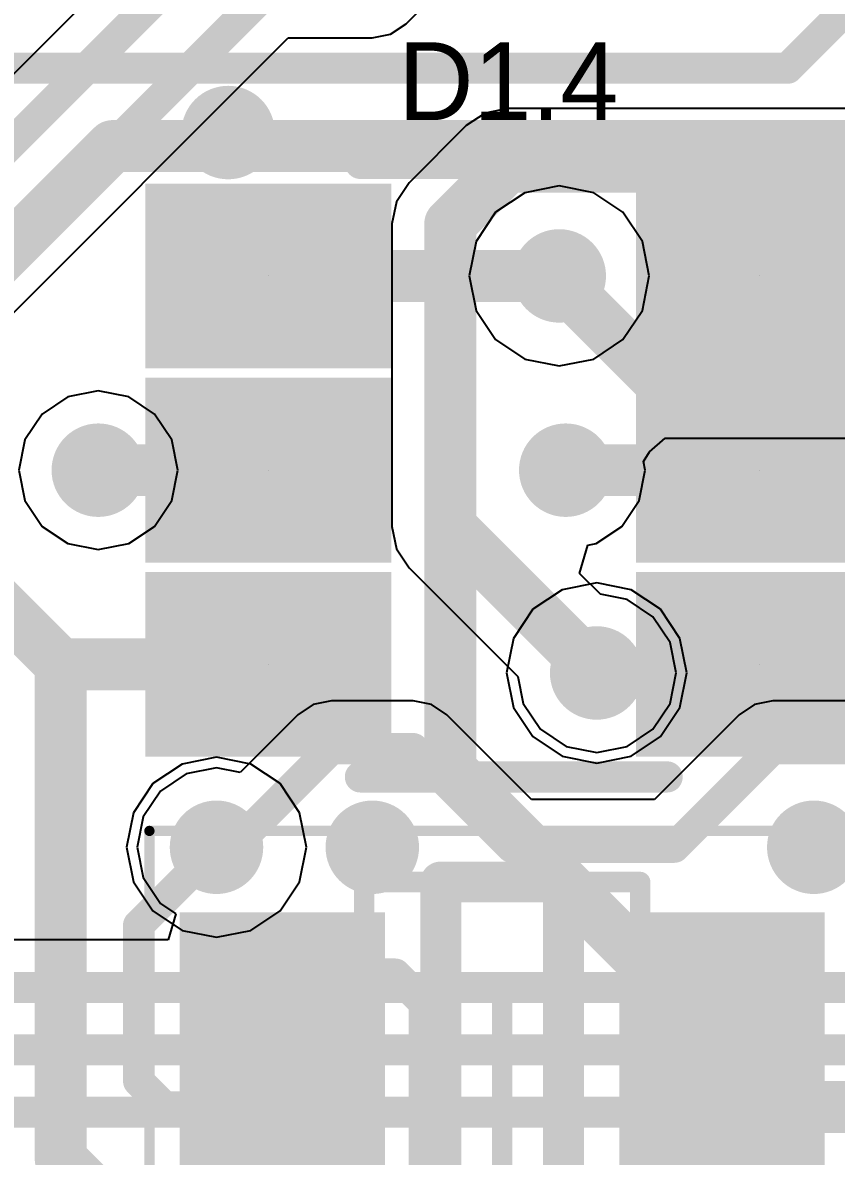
# Model space of a CAD drawing. Header units: millimetres. Extents: x 0.3 to 2.93, y 1.33 to 2.08.
# Drawn here: x 1.4327 to 1.5893, y 1.6255 to 1.8438 of the extents above; entities that cross this region are included whole.
import ezdxf

# ---------------------------------------------------------------- set-up
doc = ezdxf.new("R2010")
doc.units = ezdxf.units.MM
doc.header["$MEASUREMENT"] = 0
for name, color, linetype in [('BottomLayer', 5, 'Continuous'), ('Mechanical13', 56, 'Continuous'), ('Mechanical15', 56, 'Continuous'), ('MidLayer1', 16, 'Continuous'), ('MidLayer2', 76, 'Continuous'), ('MultiLayer', 9, 'Continuous'), ('PadHoleLayer', 156, 'Continuous'), ('TopLayer', 1, 'Continuous'), ('TopOverlay', 2, 'Continuous'), ('TopPaste', 8, 'Continuous'), ('TopSolder', 216, 'Continuous'), ('ViaHoleLayer', 16, 'Continuous')]:
    doc.layers.add(name, color=color, linetype=linetype)

# ---------------------------------------------------------------- blocks, each defined once
blk = doc.blocks.new('SC_74_117')
at = {"layer": 'PadHoleLayer'}
for points in [[(-0.04724, 0.0374), (-0.04724, 0.0374, -1), (-0.04724, 0.0374), (-0.04724, 0.0374, -1)], [(0.04724, 0.0374), (0.04724, 0.0374, -1), (0.04724, 0.0374), (0.04724, 0.0374, -1)], [(-0.04724, 0), (-0.04724, 0, -1), (-0.04724, 0), (-0.04724, 0, -1)], [(0.04724, 0), (0.04724, 0, -1), (0.04724, 0), (0.04724, 0, -1)], [(-0.04724, -0.0374), (-0.04724, -0.0374, -1), (-0.04724, -0.0374), (-0.04724, -0.0374, -1)], [(0.04724, -0.0374), (0.04724, -0.0374, -1), (0.04724, -0.0374), (0.04724, -0.0374, -1)]]:
    blk.add_lwpolyline(points, format="xyb", close=True, dxfattribs=at)
at = {"layer": 'TopLayer'}
for points in [[(-0.06693, 0.02362), (-0.02756, 0.02362), (-0.06693, 0.05118), (-0.02756, 0.05118)], [(0.02756, 0.02362), (0.06693, 0.02362), (0.02756, 0.05118), (0.06693, 0.05118)], [(-0.06693, -0.01378), (-0.02756, -0.01378), (-0.06693, 0.01378), (-0.02756, 0.01378)], [(0.02756, -0.01378), (0.06693, -0.01378), (0.02756, 0.01378), (0.06693, 0.01378)], [(-0.06693, -0.05118), (-0.02756, -0.05118), (-0.06693, -0.02362), (-0.02756, -0.02362)], [(0.02756, -0.05118), (0.06693, -0.05118), (0.02756, -0.02362), (0.06693, -0.02362)]]:
    blk.add_solid(points, dxfattribs=at)
at = {"layer": 'TopOverlay'}
for points, const_width in [([(-0.05, 0.065, 1), (-0.06, 0.065, 1)], 0.008), ([(-0.062, 0.065, 1), (-0.058, 0.065, 1)], 0.004), ([(-0.052, 0.065, 1), (-0.048, 0.065, 1)], 0.004), ([(-0.03103, 0.05906, 1), (-0.02803, 0.05906, 1)], 0.003), ([(0.02803, 0.05906, 1), (0.03103, 0.05906, 1)], 0.003), ([(-0.03103, -0.05906, 1), (-0.02803, -0.05906, 1)], 0.003), ([(0.02803, -0.05906, 1), (0.03103, -0.05906, 1)], 0.003)]:
    blk.add_lwpolyline(points, format="xyb", close=True, dxfattribs=dict(at, const_width=const_width))
at = {"layer": 'TopOverlay', "const_width": 0.006}
for points in [[(-0.02953, 0.05906), (0.02953, 0.05906)], [(-0.02953, -0.05906), (0.02953, -0.05906)]]:
    blk.add_lwpolyline(points, dxfattribs=at)
at = {"layer": 'TopPaste'}
for points in [[(-0.06493, 0.02562), (-0.02956, 0.02562), (-0.06493, 0.04918), (-0.02956, 0.04918)], [(0.02956, 0.02562), (0.06493, 0.02562), (0.02956, 0.04918), (0.06493, 0.04918)], [(-0.06493, -0.01178), (-0.02956, -0.01178), (-0.06493, 0.01178), (-0.02956, 0.01178)], [(0.02956, -0.01178), (0.06493, -0.01178), (0.02956, 0.01178), (0.06493, 0.01178)], [(-0.06493, -0.04918), (-0.02956, -0.04918), (-0.06493, -0.02562), (-0.02956, -0.02562)], [(0.02956, -0.04918), (0.06493, -0.04918), (0.02956, -0.02562), (0.06493, -0.02562)]]:
    blk.add_solid(points, dxfattribs=at)
at = {"layer": 'TopSolder'}
for points in [[(-0.07093, 0.01962), (-0.02356, 0.01962), (-0.07093, 0.05518), (-0.02356, 0.05518)], [(0.02356, 0.01962), (0.07093, 0.01962), (0.02356, 0.05518), (0.07093, 0.05518)], [(-0.07093, -0.01778), (-0.02356, -0.01778), (-0.07093, 0.01778), (-0.02356, 0.01778)], [(0.02356, -0.01778), (0.07093, -0.01778), (0.02356, 0.01778), (0.07093, 0.01778)], [(-0.07093, -0.05518), (-0.02356, -0.05518), (-0.07093, -0.01962), (-0.02356, -0.01962)], [(0.02356, -0.05518), (0.07093, -0.05518), (0.02356, -0.01962), (0.07093, -0.01962)]]:
    blk.add_solid(points, dxfattribs=at)
blk = doc.blocks.new('SOT65P210X110_6N_131')
at = {"layer": 'Mechanical13', "const_width": 0.00394}
for points in [[(-0.02657, 0.04331), (-0.02657, -0.04331)], [(0.02657, 0.04331), (-0.02657, 0.04331)], [(0.02657, 0.04331), (0.02657, -0.04331)], [(0.02657, -0.04331), (-0.02657, -0.04331)]]:
    blk.add_lwpolyline(points, dxfattribs=at)
at = {"layer": 'Mechanical13', "const_width": 0.00197}
for points in [[(-0.02756, 0.04331, 1), (-0.02559, 0.04331, 1)], [(-0.02756, 0.04331, 1), (-0.02559, 0.04331, 1)], [(0.02559, 0.04331, 1), (0.02756, 0.04331, 1)], [(0.02559, 0.04331, 1), (0.02756, 0.04331, 1)], [(-0.02756, -0.04331, 1), (-0.02559, -0.04331, 1)], [(-0.02756, -0.04331, 1), (-0.02559, -0.04331, 1)], [(0.02559, -0.04331, 1), (0.02756, -0.04331, 1)], [(0.02559, -0.04331, 1), (0.02756, -0.04331, 1)]]:
    blk.add_lwpolyline(points, format="xyb", close=True, dxfattribs=at)
at = {"layer": 'Mechanical15'}
for points, const_width in [([(-0.06791, 0.05315), (-0.06791, -0.05315)], 0.00197), ([(0.06791, 0.05315), (-0.06791, 0.05315)], 0.00197), ([(0.06791, 0.05315), (0.06791, -0.05315)], 0.00197), ([(0, 0.01969), (0, -0.01969)], 0.00394), ([(0.01969, 0), (-0.01969, 0)], 0.00394), ([(0.06791, -0.05315), (-0.06791, -0.05315)], 0.00197)]:
    blk.add_lwpolyline(points, dxfattribs=dict(at, const_width=const_width))
for points, const_width in [([(-0.06841, 0.05315, 1), (-0.06742, 0.05315, 1)], 0.000984), ([(-0.06841, 0.05315, 1), (-0.06742, 0.05315, 1)], 0.000984), ([(0.06742, 0.05315, 1), (0.06841, 0.05315, 1)], 0.000984), ([(0.06742, 0.05315, 1), (0.06841, 0.05315, 1)], 0.000984), ([(-0.00098, 0.01969, 1), (0.00098, 0.01969, 1)], 0.00197), ([(-0.02067, 0, 1), (-0.0187, 0, 1)], 0.00197), ([(0.0187, 0, 1), (0.02067, 0, 1)], 0.00197), ([(-0.00098, -0.01969, 1), (0.00098, -0.01969, 1)], 0.00197), ([(-0.06841, -0.05315, 1), (-0.06742, -0.05315, 1)], 0.000984), ([(-0.06841, -0.05315, 1), (-0.06742, -0.05315, 1)], 0.000984), ([(0.06742, -0.05315, 1), (0.06841, -0.05315, 1)], 0.000984), ([(0.06742, -0.05315, 1), (0.06841, -0.05315, 1)], 0.000984)]:
    blk.add_lwpolyline(points, format="xyb", close=True, dxfattribs=dict(at, const_width=const_width))
at = {"layer": 'TopLayer'}
for points in [[(-0.02657, 0.01772), (-0.02657, 0.03346), (-0.05807, 0.01772), (-0.05807, 0.03346)], [(0.05807, 0.01772), (0.05807, 0.03346), (0.02657, 0.01772), (0.02657, 0.03346)], [(-0.02657, -0.00787), (-0.02657, 0.00787), (-0.05807, -0.00787), (-0.05807, 0.00787)], [(0.05807, -0.00787), (0.05807, 0.00787), (0.02657, -0.00787), (0.02657, 0.00787)], [(-0.02657, -0.03346), (-0.02657, -0.01772), (-0.05807, -0.03346), (-0.05807, -0.01772)], [(0.05807, -0.03346), (0.05807, -0.01772), (0.02657, -0.03346), (0.02657, -0.01772)]]:
    blk.add_solid(points, dxfattribs=at)
at = {"layer": 'TopOverlay'}
for points, const_width in [([(-0.0374, 0.05512, 1), (-0.04724, 0.05512, 1)], 0.00984), ([(-0.0497, 0.05512, 1), (-0.04478, 0.05512, 1)], 0.00492), ([(-0.03986, 0.05512, 1), (-0.03494, 0.05512, 1)], 0.00492), ([(-0.01378, 0.04331, 1), (-0.00984, 0.04331, 1)], 0.00394), ([(-0.01378, 0.04331, 1), (-0.00984, 0.04331, 1)], 0.00394), ([(0.00984, 0.04331, 1), (0.01378, 0.04331, 1)], 0.00394), ([(0.00984, 0.04331, 1), (0.01378, 0.04331, 1)], 0.00394), ([(-0.01378, -0.04331, 1), (-0.00984, -0.04331, 1)], 0.00394), ([(-0.01378, -0.04331, 1), (-0.00984, -0.04331, 1)], 0.00394), ([(0.00984, -0.04331, 1), (0.01378, -0.04331, 1)], 0.00394), ([(0.00984, -0.04331, 1), (0.01378, -0.04331, 1)], 0.00394)]:
    blk.add_lwpolyline(points, format="xyb", close=True, dxfattribs=dict(at, const_width=const_width))
at = {"layer": 'TopOverlay', "const_width": 0.00787}
for points in [[(0.01181, 0.04331), (-0.01181, 0.04331)], [(-0.01181, 0.04331), (-0.01181, -0.04331)], [(0.01181, 0.04331), (0.01181, -0.04331)], [(0.01181, -0.04331), (-0.01181, -0.04331)]]:
    blk.add_lwpolyline(points, dxfattribs=at)
at = {"layer": 'TopPaste'}
for points in [[(-0.02857, 0.01972), (-0.02857, 0.03146), (-0.05607, 0.01972), (-0.05607, 0.03146)], [(0.05607, 0.01972), (0.05607, 0.03146), (0.02857, 0.01972), (0.02857, 0.03146)], [(-0.02857, -0.00587), (-0.02857, 0.00587), (-0.05607, -0.00587), (-0.05607, 0.00587)], [(0.05607, -0.00587), (0.05607, 0.00587), (0.02857, -0.00587), (0.02857, 0.00587)], [(-0.02857, -0.03146), (-0.02857, -0.01972), (-0.05607, -0.03146), (-0.05607, -0.01972)], [(0.05607, -0.03146), (0.05607, -0.01972), (0.02857, -0.03146), (0.02857, -0.01972)]]:
    blk.add_solid(points, dxfattribs=at)
at = {"layer": 'TopSolder'}
for points in [[(-0.02257, 0.01372), (-0.02257, 0.03746), (-0.06207, 0.01372), (-0.06207, 0.03746)], [(0.06207, 0.01372), (0.06207, 0.03746), (0.02257, 0.01372), (0.02257, 0.03746)], [(-0.02257, -0.01187), (-0.02257, 0.01187), (-0.06207, -0.01187), (-0.06207, 0.01187)], [(0.06207, -0.01187), (0.06207, 0.01187), (0.02257, -0.01187), (0.02257, 0.01187)], [(-0.02257, -0.03746), (-0.02257, -0.01372), (-0.06207, -0.03746), (-0.06207, -0.01372)], [(0.06207, -0.03746), (0.06207, -0.01372), (0.02257, -0.03746), (0.02257, -0.01372)]]:
    blk.add_solid(points, dxfattribs=at)

msp = doc.modelspace()

# ---------------------------------------------------------------- linework, layer by layer
at = {"layer": 'BottomLayer'}
for p, q in [((1.46551, 1.86849), (1.4162, 1.81918)), ((1.50649, 1.84351), (1.53017, 1.86719)), ((1.50351, 1.84152), (1.50649, 1.84351)), ((1.41491, 1.77193), (1.4838, 1.84082)), ((1.4838, 1.84082), (1.5, 1.84082)), ((1.5, 1.84082), (1.50351, 1.84152)), ((1.526, 1.82722), (1.52171, 1.82636)), ((1.61062, 1.82722), (1.526, 1.82722)), ((1.52171, 1.82636), (1.51807, 1.82393)), ((1.51807, 1.82393), (1.50707, 1.81293)), ((1.51807, 1.82393), (1.51807, 1.82393)), ((1.50707, 1.81293), (1.50464, 1.80929)), ((1.50464, 1.80929), (1.50378, 1.805)), ((1.50378, 1.805), (1.50378, 1.805)), ((1.50378, 1.805), (1.50378, 1.74676)), ((1.44724, 1.77289), (1.44139, 1.77173)), ((1.4531, 1.77173), (1.44724, 1.77289)), ((1.44139, 1.77173), (1.43643, 1.76841)), ((1.45806, 1.76841), (1.4531, 1.77173)), ((1.43643, 1.76841), (1.43311, 1.76345)), ((1.46137, 1.76345), (1.45806, 1.76841)), ((1.55339, 1.76116), (1.55641, 1.76378)), ((1.55641, 1.76378), (1.78894, 1.76378)), ((1.43311, 1.76345), (1.43195, 1.7576)), ((1.46254, 1.7576), (1.46137, 1.76345)), ((1.55221, 1.75924), (1.55339, 1.76116)), ((1.55254, 1.7576), (1.55221, 1.75924)), ((1.43195, 1.7576), (1.43311, 1.75175)), ((1.46137, 1.75175), (1.46254, 1.7576)), ((1.55137, 1.75175), (1.55254, 1.7576)), ((1.43311, 1.75175), (1.43643, 1.74678)), ((1.45806, 1.74678), (1.46137, 1.75175)), ((1.54806, 1.74678), (1.55137, 1.75175)), ((1.43643, 1.74678), (1.44139, 1.74347)), ((1.4531, 1.74347), (1.45806, 1.74678)), ((1.50378, 1.74676), (1.50378, 1.74676)), ((1.50378, 1.74676), (1.50464, 1.74246)), ((1.5431, 1.74347), (1.54806, 1.74678)), ((1.44139, 1.74347), (1.44724, 1.7423)), ((1.44724, 1.7423), (1.4531, 1.74347)), ((1.50464, 1.74246), (1.50707, 1.73883)), ((1.53988, 1.73773), (1.54153, 1.74316)), ((1.54153, 1.74316), (1.5431, 1.74347)), ((1.50707, 1.73883), (1.52805, 1.71785)), ((1.54391, 1.73371), (1.53988, 1.73773)), ((1.54905, 1.73268), (1.54391, 1.73371)), ((1.55402, 1.72937), (1.54905, 1.73268)), ((1.55733, 1.72441), (1.55402, 1.72937)), ((1.55849, 1.71856), (1.55733, 1.72441)), ((1.52805, 1.71785), (1.52907, 1.7127)), ((1.55733, 1.7127), (1.55849, 1.71856)), ((1.48862, 1.71248), (1.48564, 1.71049)), ((1.49213, 1.71318), (1.48862, 1.71248)), ((1.50787, 1.71318), (1.49213, 1.71318)), ((1.51138, 1.71248), (1.50787, 1.71318)), ((1.51436, 1.71049), (1.51138, 1.71248)), ((1.52907, 1.7127), (1.53239, 1.70774)), ((1.55402, 1.70774), (1.55733, 1.7127)), ((1.57362, 1.71248), (1.57064, 1.71049)), ((1.57713, 1.71318), (1.57362, 1.71248)), ((1.59287, 1.71318), (1.57713, 1.71318)), ((1.48564, 1.71049), (1.47454, 1.69939)), ((1.53067, 1.69418), (1.51436, 1.71049)), ((1.57064, 1.71049), (1.55433, 1.69418)), ((1.53239, 1.70774), (1.53735, 1.70443)), ((1.54905, 1.70443), (1.55402, 1.70774)), ((1.53735, 1.70443), (1.5432, 1.70326)), ((1.5432, 1.70326), (1.54905, 1.70443)), ((1.47, 1.70029), (1.46415, 1.69913)), ((1.47454, 1.69939), (1.47, 1.70029)), ((1.46415, 1.69913), (1.45919, 1.69581)), ((1.45919, 1.69581), (1.45587, 1.69085)), ((1.55433, 1.69418), (1.53067, 1.69418)), ((1.45587, 1.69085), (1.45471, 1.685)), ((1.45471, 1.685), (1.45587, 1.67915)), ((1.45587, 1.67915), (1.45919, 1.67419)), ((1.45919, 1.67419), (1.46219, 1.67218)), ((1.46219, 1.67218), (1.46068, 1.66718)), ((1.46068, 1.66718), (1.3958, 1.66718))]:
    msp.add_line(p, q, dxfattribs=at)
for points, const_width in [([(1.42, 1.81), (1.472, 1.862)], 0.006), ([(1.4, 1.77), (1.48, 1.85)], 0.006), ([(1.515, 1.805), (1.526, 1.816)], 0.01), ([(1.526, 1.816), (1.63, 1.816)], 0.01), ([(1.515, 1.74676), (1.515, 1.805)], 0.01), ([(1.536, 1.794), (1.536, 1.795)], 0.01), ([(1.536, 1.794), (1.555, 1.775)], 0.01), ([(1.555, 1.775), (1.89, 1.775)], 0.01), ([(1.515, 1.74676), (1.5432, 1.71856)], 0.01), ([(1.47313, 1.685), (1.49213, 1.704)], 0.006), ([(1.49213, 1.704), (1.50787, 1.704)], 0.006), ([(1.50787, 1.704), (1.52687, 1.685)], 0.006), ([(1.55813, 1.685), (1.57713, 1.704)], 0.006), ([(1.57713, 1.704), (1.59287, 1.704)], 0.006), ([(1.47, 1.685), (1.47313, 1.685)], 0.006), ([(1.52687, 1.685), (1.55813, 1.685)], 0.006), ([(1.392, 1.658), (1.703, 1.658)], 0.006), ([(1.38446, 1.646), (1.70797, 1.646)], 0.006), ([(1.371, 1.634), (1.71294, 1.634)], 0.006)]:
    msp.add_lwpolyline(points, dxfattribs=dict(at, const_width=const_width))
for points, const_width in [([(1.5235, 1.816, 1), (1.5285, 1.816, 1)], 0.005), ([(1.5235, 1.816, 1), (1.5285, 1.816, 1)], 0.005), ([(1.5125, 1.805, 1), (1.5175, 1.805, 1)], 0.005), ([(1.5125, 1.805, 1), (1.5175, 1.805, 1)], 0.005), ([(1.5315, 1.795, 1), (1.5405, 1.795, 1)], 0.009), ([(1.5335, 1.795, 1), (1.5385, 1.795, 1)], 0.005), ([(1.5335, 1.794, 1), (1.5385, 1.794, 1)], 0.005), ([(1.5335, 1.794, 1), (1.5385, 1.794, 1)], 0.005), ([(1.5525, 1.775, 1), (1.5575, 1.775, 1)], 0.005), ([(1.5525, 1.775, 1), (1.5575, 1.775, 1)], 0.005), ([(1.44274, 1.7576, 1), (1.45174, 1.7576, 1)], 0.009), ([(1.53274, 1.7576, 1), (1.54174, 1.7576, 1)], 0.009), ([(1.5125, 1.74676, 1), (1.5175, 1.74676, 1)], 0.005), ([(1.5125, 1.74676, 1), (1.5175, 1.74676, 1)], 0.005), ([(1.5387, 1.71856, 1), (1.5477, 1.71856, 1)], 0.009), ([(1.5407, 1.71856, 1), (1.5457, 1.71856, 1)], 0.005), ([(1.49063, 1.704, 1), (1.49363, 1.704, 1)], 0.003), ([(1.49063, 1.704, 1), (1.49363, 1.704, 1)], 0.003), ([(1.50637, 1.704, 1), (1.50937, 1.704, 1)], 0.003), ([(1.50637, 1.704, 1), (1.50937, 1.704, 1)], 0.003), ([(1.57563, 1.704, 1), (1.57863, 1.704, 1)], 0.003), ([(1.57563, 1.704, 1), (1.57863, 1.704, 1)], 0.003), ([(1.4655, 1.685, 1), (1.4745, 1.685, 1)], 0.009), ([(1.4955, 1.685, 1), (1.5045, 1.685, 1)], 0.009), ([(1.5805, 1.685, 1), (1.5895, 1.685, 1)], 0.009), ([(1.4685, 1.685, 1), (1.4715, 1.685, 1)], 0.003), ([(1.47163, 1.685, 1), (1.47463, 1.685, 1)], 0.003), ([(1.47163, 1.685, 1), (1.47463, 1.685, 1)], 0.003), ([(1.52537, 1.685, 1), (1.52837, 1.685, 1)], 0.003), ([(1.52537, 1.685, 1), (1.52837, 1.685, 1)], 0.003), ([(1.55663, 1.685, 1), (1.55963, 1.685, 1)], 0.003), ([(1.55663, 1.685, 1), (1.55963, 1.685, 1)], 0.003)]:
    msp.add_lwpolyline(points, format="xyb", close=True, dxfattribs=dict(at, const_width=const_width))
at = {"layer": 'MidLayer1'}
for p, q in [((1.536, 1.81233), (1.52937, 1.81101)), ((1.54263, 1.81101), (1.536, 1.81233)), ((1.52937, 1.81101), (1.52374, 1.80726)), ((1.54826, 1.80726), (1.54263, 1.81101)), ((1.52374, 1.80726), (1.51999, 1.80163)), ((1.55201, 1.80163), (1.54826, 1.80726)), ((1.51999, 1.80163), (1.51867, 1.795)), ((1.55333, 1.795), (1.55201, 1.80163)), ((1.51867, 1.795), (1.51999, 1.78837)), ((1.55201, 1.78837), (1.55333, 1.795)), ((1.51999, 1.78837), (1.52374, 1.78274)), ((1.54826, 1.78274), (1.55201, 1.78837)), ((1.52374, 1.78274), (1.52937, 1.77899)), ((1.54263, 1.77899), (1.54826, 1.78274)), ((1.52937, 1.77899), (1.536, 1.77767)), ((1.536, 1.77767), (1.54263, 1.77899)), ((1.5432, 1.73589), (1.53657, 1.73457)), ((1.54983, 1.73457), (1.5432, 1.73589)), ((1.53657, 1.73457), (1.53094, 1.73081)), ((1.55546, 1.73081), (1.54983, 1.73457)), ((1.53094, 1.73081), (1.52719, 1.72519)), ((1.55921, 1.72519), (1.55546, 1.73081)), ((1.52719, 1.72519), (1.52587, 1.71856)), ((1.56053, 1.71856), (1.55921, 1.72519)), ((1.52587, 1.71856), (1.52719, 1.71192)), ((1.55921, 1.71192), (1.56053, 1.71856)), ((1.52719, 1.71192), (1.53094, 1.7063)), ((1.55546, 1.7063), (1.55921, 1.71192)), ((1.53094, 1.7063), (1.53657, 1.70254)), ((1.54983, 1.70254), (1.55546, 1.7063)), ((1.53657, 1.70254), (1.5432, 1.70122)), ((1.5432, 1.70122), (1.54983, 1.70254)), ((1.46337, 1.70101), (1.45774, 1.69726)), ((1.47, 1.70233), (1.46337, 1.70101)), ((1.47663, 1.70101), (1.47, 1.70233)), ((1.48226, 1.69726), (1.47663, 1.70101)), ((1.45774, 1.69726), (1.45399, 1.69163)), ((1.48601, 1.69163), (1.48226, 1.69726)), ((1.45399, 1.69163), (1.45267, 1.685)), ((1.48733, 1.685), (1.48601, 1.69163)), ((1.45267, 1.685), (1.45399, 1.67837)), ((1.48601, 1.67837), (1.48733, 1.685)), ((1.45399, 1.67837), (1.45774, 1.67274)), ((1.48226, 1.67274), (1.48601, 1.67837)), ((1.45774, 1.67274), (1.46337, 1.66899)), ((1.47663, 1.66899), (1.48226, 1.67274)), ((1.46337, 1.66899), (1.47, 1.66767)), ((1.47, 1.66767), (1.47663, 1.66899))]:
    msp.add_line(p, q, dxfattribs=at)
at = {"layer": 'MidLayer1', "const_width": 0.009}
for points in [[(1.5315, 1.795, 1), (1.5405, 1.795, 1)], [(1.44274, 1.7576, 1), (1.45174, 1.7576, 1)], [(1.53274, 1.7576, 1), (1.54174, 1.7576, 1)], [(1.5387, 1.71856, 1), (1.5477, 1.71856, 1)], [(1.4655, 1.685, 1), (1.4745, 1.685, 1)], [(1.4955, 1.685, 1), (1.5045, 1.685, 1)], [(1.5805, 1.685, 1), (1.5895, 1.685, 1)]]:
    msp.add_lwpolyline(points, format="xyb", close=True, dxfattribs=at)
at = {"layer": 'MidLayer2'}
for p, q in [((1.536, 1.81233), (1.52937, 1.81101)), ((1.54263, 1.81101), (1.536, 1.81233)), ((1.52937, 1.81101), (1.52374, 1.80726)), ((1.54826, 1.80726), (1.54263, 1.81101)), ((1.52374, 1.80726), (1.51999, 1.80163)), ((1.55201, 1.80163), (1.54826, 1.80726)), ((1.51999, 1.80163), (1.51867, 1.795)), ((1.55333, 1.795), (1.55201, 1.80163)), ((1.51867, 1.795), (1.51999, 1.78837)), ((1.55201, 1.78837), (1.55333, 1.795)), ((1.51999, 1.78837), (1.52374, 1.78274)), ((1.54826, 1.78274), (1.55201, 1.78837)), ((1.52374, 1.78274), (1.52937, 1.77899)), ((1.54263, 1.77899), (1.54826, 1.78274)), ((1.52937, 1.77899), (1.536, 1.77767)), ((1.536, 1.77767), (1.54263, 1.77899)), ((1.5432, 1.73589), (1.53657, 1.73457)), ((1.54983, 1.73457), (1.5432, 1.73589)), ((1.53657, 1.73457), (1.53094, 1.73081)), ((1.55546, 1.73081), (1.54983, 1.73457)), ((1.53094, 1.73081), (1.52719, 1.72519)), ((1.55921, 1.72519), (1.55546, 1.73081)), ((1.52719, 1.72519), (1.52587, 1.71856)), ((1.56053, 1.71856), (1.55921, 1.72519)), ((1.52587, 1.71856), (1.52719, 1.71192)), ((1.55921, 1.71192), (1.56053, 1.71856)), ((1.52719, 1.71192), (1.53094, 1.7063)), ((1.55546, 1.7063), (1.55921, 1.71192)), ((1.53094, 1.7063), (1.53657, 1.70254)), ((1.54983, 1.70254), (1.55546, 1.7063)), ((1.53657, 1.70254), (1.5432, 1.70122)), ((1.5432, 1.70122), (1.54983, 1.70254)), ((1.46337, 1.70101), (1.45774, 1.69726)), ((1.47, 1.70233), (1.46337, 1.70101)), ((1.47663, 1.70101), (1.47, 1.70233)), ((1.48226, 1.69726), (1.47663, 1.70101)), ((1.45774, 1.69726), (1.45399, 1.69163)), ((1.48601, 1.69163), (1.48226, 1.69726)), ((1.45399, 1.69163), (1.45267, 1.685)), ((1.48733, 1.685), (1.48601, 1.69163)), ((1.45267, 1.685), (1.45399, 1.67837)), ((1.48601, 1.67837), (1.48733, 1.685)), ((1.45399, 1.67837), (1.45774, 1.67274)), ((1.48226, 1.67274), (1.48601, 1.67837)), ((1.45774, 1.67274), (1.46337, 1.66899)), ((1.47663, 1.66899), (1.48226, 1.67274)), ((1.46337, 1.66899), (1.47, 1.66767)), ((1.47, 1.66767), (1.47663, 1.66899))]:
    msp.add_line(p, q, dxfattribs=at)
at = {"layer": 'MidLayer2', "const_width": 0.009}
for points in [[(1.5315, 1.795, 1), (1.5405, 1.795, 1)], [(1.44274, 1.7576, 1), (1.45174, 1.7576, 1)], [(1.53274, 1.7576, 1), (1.54174, 1.7576, 1)], [(1.5387, 1.71856, 1), (1.5477, 1.71856, 1)], [(1.4655, 1.685, 1), (1.4745, 1.685, 1)], [(1.4955, 1.685, 1), (1.5045, 1.685, 1)], [(1.5805, 1.685, 1), (1.5895, 1.685, 1)]]:
    msp.add_lwpolyline(points, format="xyb", close=True, dxfattribs=at)
at = {"layer": 'MultiLayer', "const_width": 0.009}
for points in [[(1.5315, 1.795, 1), (1.5405, 1.795, 1)], [(1.44274, 1.7576, 1), (1.45174, 1.7576, 1)], [(1.53274, 1.7576, 1), (1.54174, 1.7576, 1)], [(1.5387, 1.71856, 1), (1.5477, 1.71856, 1)], [(1.4655, 1.685, 1), (1.4745, 1.685, 1)], [(1.4955, 1.685, 1), (1.5045, 1.685, 1)], [(1.5805, 1.685, 1), (1.5895, 1.685, 1)]]:
    msp.add_lwpolyline(points, format="xyb", close=True, dxfattribs=at)
at = {"layer": 'TopLayer'}
for points, const_width in [([(1.58, 1.835), (1.685, 1.94)], 0.006), ([(1.37243, 1.835), (1.58, 1.835)], 0.006), ([(1.42724, 1.79724), (1.45, 1.82)], 0.01), ([(1.45, 1.82), (1.63, 1.82)], 0.01), ([(1.4788, 1.7938), (1.48, 1.795)], 0.01), ([(1.48, 1.795), (1.515, 1.795)], 0.01), ([(1.515, 1.7), (1.515, 1.795)], 0.01), ([(1.515, 1.795), (1.536, 1.795)], 0.01), ([(1.57209, 1.7926), (1.57449, 1.795)], 0.01), ([(1.57449, 1.795), (1.615, 1.795)], 0.01), ([(1.44724, 1.7576), (1.48, 1.7576)], 0.01), ([(1.53724, 1.7576), (1.57449, 1.7576)], 0.01), ([(1.42724, 1.73295), (1.44, 1.7202)], 0.01), ([(1.57285, 1.71856), (1.57449, 1.7202)], 0.015), ([(1.44, 1.7202), (1.48, 1.7202)], 0.01), ([(1.44, 1.625), (1.44, 1.7202)], 0.01), ([(1.5432, 1.71856), (1.57285, 1.71856)], 0.01), ([(1.515, 1.7), (1.55441, 1.66059)], 0.01), ([(1.455, 1.67), (1.47, 1.685)], 0.006), ([(1.455, 1.64), (1.455, 1.67)], 0.006), ([(1.55654, 1.66346), (1.56445, 1.66346)], 0.01), ([(1.56445, 1.66346), (1.56732, 1.66059)], 0.01), ([(1.55441, 1.66059), (1.56732, 1.66059)], 0.01), ([(1.56732, 1.66059), (1.56791, 1.66)], 0.01), ([(1.48268, 1.66059), (1.50441, 1.66059)], 0.006), ([(1.50441, 1.66059), (1.51, 1.655)], 0.006), ([(1.51, 1.58), (1.51, 1.655)], 0.006), ([(1.455, 1.64), (1.46, 1.635)], 0.006), ([(1.56732, 1.635), (1.595, 1.635)], 0.01), ([(1.46, 1.635), (1.48268, 1.635)], 0.006), ([(1.44, 1.625), (1.455, 1.61)], 0.01)]:
    msp.add_lwpolyline(points, dxfattribs=dict(at, const_width=const_width))
for points, const_width in [([(1.5785, 1.835, 1), (1.5815, 1.835, 1)], 0.003), ([(1.5785, 1.835, 1), (1.5815, 1.835, 1)], 0.003), ([(1.4475, 1.82, 1), (1.4525, 1.82, 1)], 0.005), ([(1.4475, 1.82, 1), (1.4525, 1.82, 1)], 0.005), ([(1.5315, 1.795, 1), (1.5405, 1.795, 1)], 0.009), ([(1.4763, 1.7938, 1), (1.4813, 1.7938, 1)], 0.005), ([(1.4775, 1.795, 1), (1.4825, 1.795, 1)], 0.005), ([(1.4775, 1.795, 1), (1.4825, 1.795, 1)], 0.005), ([(1.5125, 1.795, 1), (1.5175, 1.795, 1)], 0.005), ([(1.5125, 1.795, 1), (1.5175, 1.795, 1)], 0.005), ([(1.5125, 1.795, 1), (1.5175, 1.795, 1)], 0.005), ([(1.5335, 1.795, 1), (1.5385, 1.795, 1)], 0.005), ([(1.57199, 1.795, 1), (1.57699, 1.795, 1)], 0.005), ([(1.57199, 1.795, 1), (1.57699, 1.795, 1)], 0.005), ([(1.56959, 1.7926, 1), (1.57459, 1.7926, 1)], 0.005), ([(1.44274, 1.7576, 1), (1.45174, 1.7576, 1)], 0.009), ([(1.53274, 1.7576, 1), (1.54174, 1.7576, 1)], 0.009), ([(1.44474, 1.7576, 1), (1.44974, 1.7576, 1)], 0.005), ([(1.4775, 1.7576, 1), (1.4825, 1.7576, 1)], 0.005), ([(1.53474, 1.7576, 1), (1.53974, 1.7576, 1)], 0.005), ([(1.57199, 1.7576, 1), (1.57699, 1.7576, 1)], 0.005), ([(1.5387, 1.71856, 1), (1.5477, 1.71856, 1)], 0.009), ([(1.57074, 1.7202, 1), (1.57824, 1.7202, 1)], 0.0075), ([(1.4375, 1.7202, 1), (1.4425, 1.7202, 1)], 0.005), ([(1.4375, 1.7202, 1), (1.4425, 1.7202, 1)], 0.005), ([(1.4375, 1.7202, 1), (1.4425, 1.7202, 1)], 0.005), ([(1.4775, 1.7202, 1), (1.4825, 1.7202, 1)], 0.005), ([(1.5691, 1.71856, 1), (1.5766, 1.71856, 1)], 0.0075), ([(1.5407, 1.71856, 1), (1.5457, 1.71856, 1)], 0.005), ([(1.57035, 1.71856, 1), (1.57535, 1.71856, 1)], 0.005), ([(1.5125, 1.7, 1), (1.5175, 1.7, 1)], 0.005), ([(1.5125, 1.7, 1), (1.5175, 1.7, 1)], 0.005), ([(1.4655, 1.685, 1), (1.4745, 1.685, 1)], 0.009), ([(1.4955, 1.685, 1), (1.5045, 1.685, 1)], 0.009), ([(1.5805, 1.685, 1), (1.5895, 1.685, 1)], 0.009), ([(1.4685, 1.685, 1), (1.4715, 1.685, 1)], 0.003), ([(1.4535, 1.67, 1), (1.4565, 1.67, 1)], 0.003), ([(1.4535, 1.67, 1), (1.4565, 1.67, 1)], 0.003), ([(1.55404, 1.66346, 1), (1.55904, 1.66346, 1)], 0.005), ([(1.56195, 1.66346, 1), (1.56695, 1.66346, 1)], 0.005), ([(1.56195, 1.66346, 1), (1.56695, 1.66346, 1)], 0.005), ([(1.55191, 1.66059, 1), (1.55691, 1.66059, 1)], 0.005), ([(1.55191, 1.66059, 1), (1.55691, 1.66059, 1)], 0.005), ([(1.56482, 1.66059, 1), (1.56982, 1.66059, 1)], 0.005), ([(1.56482, 1.66059, 1), (1.56982, 1.66059, 1)], 0.005), ([(1.56482, 1.66059, 1), (1.56982, 1.66059, 1)], 0.005), ([(1.48118, 1.66059, 1), (1.48418, 1.66059, 1)], 0.003), ([(1.50291, 1.66059, 1), (1.50591, 1.66059, 1)], 0.003), ([(1.50291, 1.66059, 1), (1.50591, 1.66059, 1)], 0.003), ([(1.56541, 1.66, 1), (1.57041, 1.66, 1)], 0.005), ([(1.5085, 1.655, 1), (1.5115, 1.655, 1)], 0.003), ([(1.5085, 1.655, 1), (1.5115, 1.655, 1)], 0.003), ([(1.4535, 1.64, 1), (1.4565, 1.64, 1)], 0.003), ([(1.4535, 1.64, 1), (1.4565, 1.64, 1)], 0.003), ([(1.56482, 1.635, 1), (1.56982, 1.635, 1)], 0.005), ([(1.4585, 1.635, 1), (1.4615, 1.635, 1)], 0.003), ([(1.4585, 1.635, 1), (1.4615, 1.635, 1)], 0.003), ([(1.48118, 1.635, 1), (1.48418, 1.635, 1)], 0.003), ([(1.4375, 1.625, 1), (1.4425, 1.625, 1)], 0.005), ([(1.4375, 1.625, 1), (1.4425, 1.625, 1)], 0.005)]:
    msp.add_lwpolyline(points, format="xyb", close=True, dxfattribs=dict(at, const_width=const_width))
at = {"layer": 'ViaHoleLayer', "const_width": 0.004}
for points in [[(1.534, 1.795, 1), (1.538, 1.795, 1)], [(1.44524, 1.7576, 1), (1.44924, 1.7576, 1)], [(1.53524, 1.7576, 1), (1.53924, 1.7576, 1)], [(1.5412, 1.71856, 1), (1.5452, 1.71856, 1)], [(1.468, 1.685, 1), (1.472, 1.685, 1)], [(1.498, 1.685, 1), (1.502, 1.685, 1)], [(1.583, 1.685, 1), (1.587, 1.685, 1)]]:
    msp.add_lwpolyline(points, format="xyb", close=True, dxfattribs=at)

# ---------------------------------------------------------------- block references
for name, p, rotation in [('SC_74_117', (1.52724, 1.7576), 360), ('SOT65P210X110_6N_131', (1.525, 1.635), 180)]:
    msp.add_blockref(name, p, dxfattribs=dict(rotation=rotation))

# ---------------------------------------------------------------- texts
at = {"layer": 'TopOverlay'}
msp.add_text('D1.4', height=0.015, dxfattribs=at).set_placement((1.505, 1.825))

doc.saveas('drawing.dxf')
